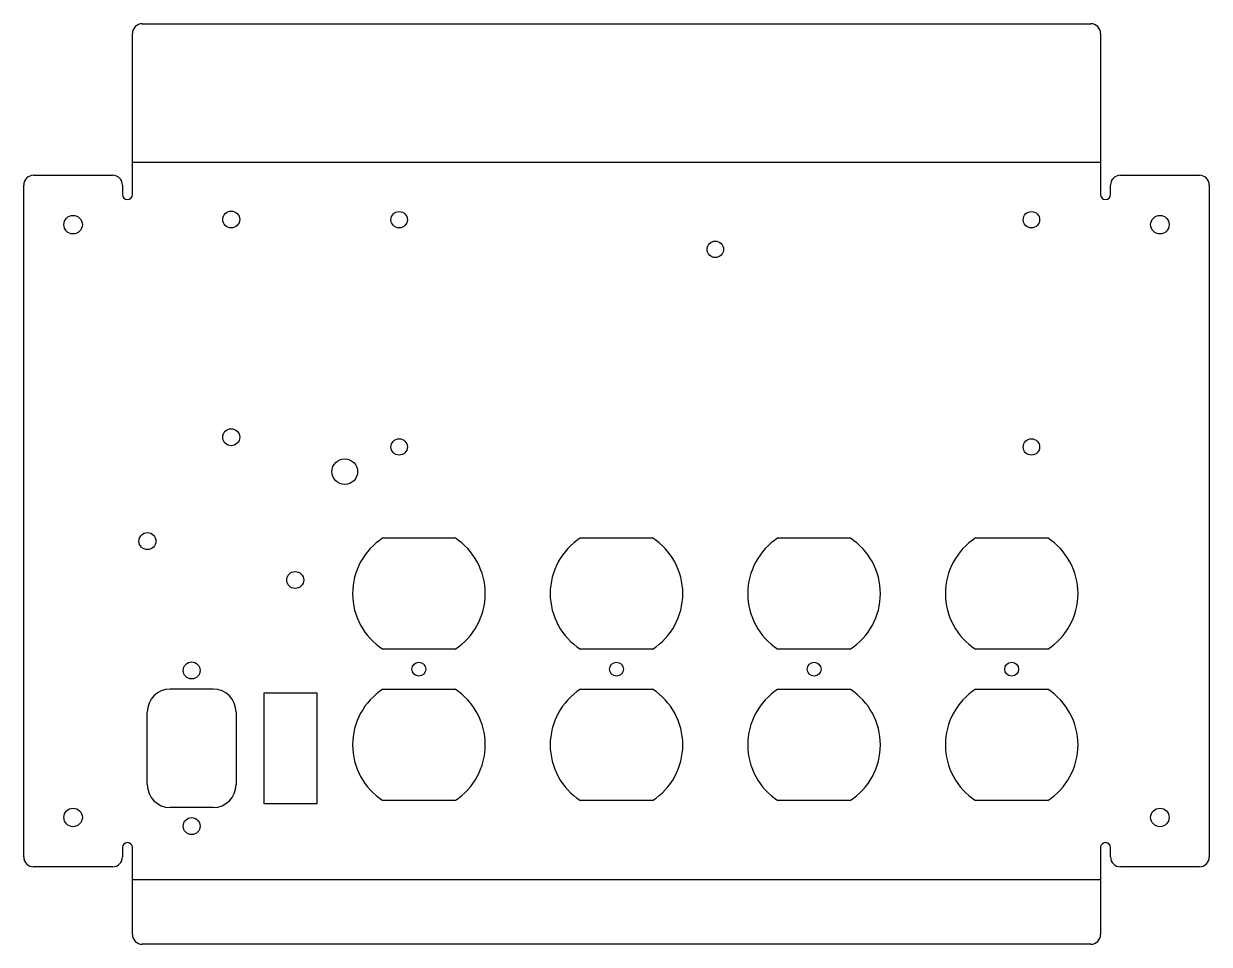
# Model space of a CAD drawing. Header units: millimetres. Extents: x 0 to 305, y 0 to 237.
import ezdxf

# ---------------------------------------------------------------- set-up
doc = ezdxf.new("R2010")
doc.units = ezdxf.units.MM
doc.layers.add('Unfold_Sketch', color=7, linetype='CONTINUOUS')

msp = doc.modelspace()

# ---------------------------------------------------------------- linework, layer by layer
at = {"layer": 'Unfold_Sketch'}
for p, q in [((30.48, 236.69), (274.32, 236.69)), ((27.94, 204.3), (27.94, 234.15)), ((276.86, 234.15), (276.86, 204.3)), ((27.94, 197.72), (27.94, 204.3)), ((276.86, 204.3), (276.86, 197.72)), ((0, 22.46), (0, 195.18)), ((2.54, 197.72), (22.86, 197.72)), ((25.4, 195.18), (25.4, 192.77)), ((27.94, 192.77), (27.94, 197.72)), ((276.86, 197.72), (276.86, 192.77)), ((279.4, 192.77), (279.4, 195.18)), ((281.94, 197.72), (302.26, 197.72)), ((304.8, 195.18), (304.8, 22.46)), ((92.31, 104.47), (110.89, 104.47)), ((143.11, 104.47), (161.69, 104.47)), ((193.91, 104.47), (212.49, 104.47)), ((244.71, 104.47), (263.29, 104.47)), ((110.89, 75.87), (92.31, 75.87)), ((161.69, 75.87), (143.11, 75.87)), ((212.49, 75.87), (193.91, 75.87)), ((263.29, 75.87), (244.71, 75.87)), ((37.69, 65.64), (48.67, 65.64)), ((61.84, 64.65), (75.32, 64.65)), ((61.84, 36.15), (61.84, 64.65)), ((75.32, 64.65), (75.32, 36.15)), ((92.31, 65.57), (110.89, 65.57)), ((143.11, 65.57), (161.69, 65.57)), ((193.91, 65.57), (212.49, 65.57)), ((244.71, 65.57), (263.29, 65.57)), ((31.75, 41.1), (31.75, 59.69)), ((54.61, 59.69), (54.61, 41.1)), ((110.89, 36.97), (92.31, 36.97)), ((161.69, 36.97), (143.11, 36.97)), ((212.49, 36.97), (193.91, 36.97)), ((263.29, 36.97), (244.71, 36.97)), ((48.67, 35.16), (37.69, 35.16)), ((75.32, 36.15), (61.84, 36.15)), ((25.4, 24.87), (25.4, 22.46)), ((27.94, 19.92), (27.94, 24.87)), ((276.86, 24.87), (276.86, 19.92)), ((279.4, 22.46), (279.4, 24.87)), ((22.86, 19.92), (2.54, 19.92)), ((27.94, 13.34), (27.94, 19.92)), ((276.86, 19.92), (276.86, 13.34)), ((302.26, 19.92), (281.94, 19.92)), ((27.94, 2.54), (27.94, 13.34)), ((276.86, 13.34), (276.86, 2.54)), ((274.32, 0), (30.48, 0))]:
    msp.add_line(p, q, dxfattribs=at)
at = {"layer": 'Unfold_Sketch', "color": 3, "linetype": 'CONTINUOUS', "lineweight": -3}
for p, q in [((276.86, 201.01), (27.94, 201.01)), ((27.94, 16.63), (276.86, 16.63))]:
    msp.add_line(p, q, dxfattribs=at)
at = {"layer": 'Unfold_Sketch'}
for centre, radius in [((12.7, 185.02), 2.38), ((53.34, 186.35), 2.18), ((96.52, 186.29), 2.11), ((259.08, 186.29), 2.11), ((292.1, 185.02), 2.38), ((177.8, 178.67), 2.11), ((53.34, 130.35), 2.18), ((96.52, 127.87), 2.11), ((259.08, 127.87), 2.11), ((82.55, 121.52), 3.3), ((31.8, 103.66), 2.18), ((69.8, 93.66), 2.18), ((43.18, 70.4), 2.18), ((101.6, 70.72), 1.78), ((152.4, 70.72), 1.78), ((203.2, 70.72), 1.78), ((254, 70.72), 1.78), ((12.7, 32.62), 2.38), ((292.1, 32.62), 2.38), ((43.18, 30.4), 2.18)]:
    msp.add_circle(centre, radius, dxfattribs=at)
for centre, radius, start, end in [((30.48, 234.15), 2.54, 90, 180), ((274.32, 234.15), 2.54, 0, 90), ((2.54, 195.18), 2.54, 90, -180), ((22.86, 195.18), 2.54, 0, 90), ((281.94, 195.18), 2.54, 90, -180), ((302.26, 195.18), 2.54, 0, 90), ((26.67, 192.77), 1.27, 180, 0), ((278.13, 192.77), 1.27, 180, 0), ((101.6, 90.17), 17.05, 122.9959, -122.9959), ((101.6, 90.17), 17.05, -57.0041, 57.0041), ((152.4, 90.17), 17.05, 122.9959, -122.9959), ((152.4, 90.17), 17.05, -57.0041, 57.0041), ((203.2, 90.17), 17.05, 122.9959, -122.9959), ((203.2, 90.17), 17.05, -57.0041, 57.0041), ((254, 90.17), 17.05, 122.9959, -122.9959), ((254, 90.17), 17.05, -57.0041, 57.0041), ((37.69, 59.69), 5.94, 90, 180), ((48.67, 59.69), 5.94, 0, 90), ((101.6, 51.27), 17.05, 122.9959, -122.9959), ((101.6, 51.27), 17.05, -57.0041, 57.0041), ((152.4, 51.27), 17.05, 122.9959, -122.9959), ((152.4, 51.27), 17.05, -57.0041, 57.0041), ((203.2, 51.27), 17.05, 122.9959, -122.9959), ((203.2, 51.27), 17.05, -57.0041, 57.0041), ((254, 51.27), 17.05, 122.9959, -122.9959), ((254, 51.27), 17.05, -57.0041, 57.0041), ((37.69, 41.1), 5.94, -180, -90), ((48.67, 41.1), 5.94, -90, 0), ((26.67, 24.87), 1.27, 0, -180), ((278.13, 24.87), 1.27, 0, -180), ((2.54, 22.46), 2.54, 180, -90), ((22.86, 22.46), 2.54, -90, 0), ((281.94, 22.46), 2.54, 180, -90), ((302.26, 22.46), 2.54, -90, 0), ((30.48, 2.54), 2.54, -180, -90), ((274.32, 2.54), 2.54, -90, 0)]:
    msp.add_arc(centre, radius, start, end, dxfattribs=at)

doc.saveas('drawing.dxf')
